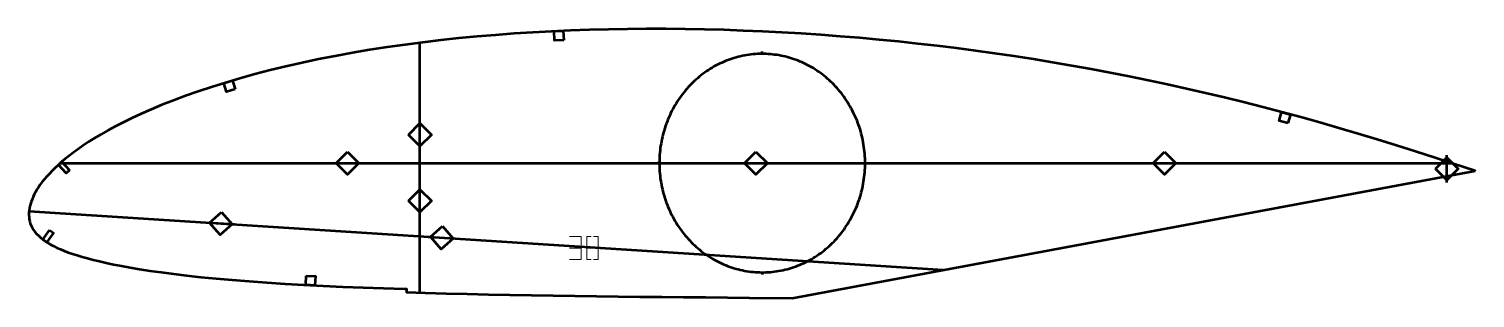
# Model space of a CAD drawing. Header units: metres. Extents: x 9 to 643, y 141 to 259.
import ezdxf

# ---------------------------------------------------------------- set-up
doc = ezdxf.new("R2010")
doc.units = ezdxf.units.M
doc.layers.add('Layer', color=1, linetype='Continuous', lineweight=50)
doc.layers.add('NumLabel', color=1, linetype='Continuous', lineweight=15)

msp = doc.modelspace()

# ---------------------------------------------------------------- linework, layer by layer
at = {"layer": 'Layer', "color": 7}
for p, q in [((180.76, 143.23), (180.76, 252.7)), ((180.76, 206.44), (180.76, 218.44)), ((630.76, 191.49), (630.76, 203.49)), ((23.17, 200), (632.84, 200)), ((143.01, 200), (155.01, 200)), ((322.01, 200), (334.01, 200)), ((501.01, 200), (513.01, 200)), ((630.76, 194.29), (630.76, 200.68)), ((180.76, 177.49), (180.76, 189.49)), ((9.49, 178.98), (410.04, 153.21)), ((87.51, 173.96), (99.48, 173.19)), ((184.4, 167.73), (196.38, 166.96))]:
    msp.add_line(p, q, dxfattribs=at)
at = {"layer": 'Layer'}
for p, q in [((330.76, 247.84), (330.76, 248.84)), ((285.69, 200), (284.69, 200)), ((375.84, 200), (376.84, 200)), ((330.76, 152.16), (330.76, 151.16))]:
    msp.add_line(p, q, dxfattribs=at)
for points in [[(643.12, 196.59), (643.12, 196.59), (642.65, 196.75), (634.08, 199.59), (625.56, 202.38), (617.08, 205.1), (608.63, 207.76), (600.21, 210.36), (591.82, 212.88), (583.44, 215.34), (575.08, 217.73), (566.73, 220.05), (558.39, 222.31), (550.05, 224.5), (541.71, 226.62), (533.37, 228.67), (525.03, 230.66), (516.68, 232.57), (508.33, 234.42), (499.97, 236.21), (491.6, 237.92), (483.22, 239.57), (474.83, 241.15), (466.43, 242.66), (458.02, 244.11), (449.61, 245.48), (441.18, 246.79), (432.75, 248.03), (424.31, 249.2), (415.86, 250.3), (407.4, 251.34), (398.92, 252.31), (390.43, 253.21), (381.93, 254.04), (373.42, 254.81), (364.91, 255.51), (356.39, 256.14), (347.88, 256.71), (339.37, 257.21), (330.86, 257.64), (322.36, 258), (313.88, 258.3), (305.41, 258.52), (296.95, 258.67), (288.51, 258.75), (280.1, 258.76), (271.71, 258.69), (263.34, 258.55), (255.01, 258.34), (246.71, 258.05), (238.45, 257.68), (230.22, 257.23), (222.04, 256.71), (213.91, 256.1), (205.83, 255.42), (197.81, 254.65), (189.85, 253.8), (181.95, 252.86), (174.13, 251.84), (166.38, 250.73), (158.72, 249.54), (151.16, 248.26), (143.69, 246.9), (136.34, 245.45), (129.11, 243.93), (122.04, 242.32), (115.12, 240.65), (108.38, 238.9), (101.83, 237.09), (95.51, 235.23), (89.41, 233.32), (83.57, 231.38), (78, 229.41), (72.72, 227.43), (67.72, 225.46), (63.04, 223.5), (58.65, 221.56), (54.56, 219.66), (50.76, 217.81), (47.24, 215.99), (43.97, 214.23), (40.96, 212.52), (38.17, 210.86), (35.59, 209.25), (33.21, 207.68), (31, 206.17), (28.97, 204.69), (27.08, 203.25), (25.34, 201.86), (23.72, 200.49), (22.23, 199.16), (20.85, 197.85), (19.57, 196.56), (18.37, 195.3), (17.25, 194.08), (16.21, 192.9), (15.26, 191.75), (14.39, 190.62), (13.61, 189.51), (12.91, 188.41), (12.28, 187.32), (11.72, 186.23), (11.22, 185.16), (10.78, 184.11), (10.4, 183.08), (10.08, 182.08), (9.83, 181.09), (9.64, 180.13), (9.51, 179.18), (9.44, 178.16), (9.43, 177.31), (9.47, 176.37), (9.59, 175.43), (9.77, 174.5), (10.04, 173.58), (10.4, 172.66), (10.86, 171.75), (11.42, 170.84), (12.06, 169.96), (12.78, 169.09), (13.58, 168.24), (14.47, 167.42), (15.45, 166.62), (16.53, 165.85), (17.69, 165.1), (18.94, 164.36), (20.29, 163.64), (21.72, 162.94), (23.26, 162.25), (24.91, 161.58), (26.67, 160.92), (28.56, 160.27), (30.59, 159.62), (32.76, 158.97), (35.11, 158.32), (37.63, 157.66), (40.36, 157), (43.31, 156.34), (46.52, 155.66), (50.01, 154.98), (53.81, 154.29), (57.95, 153.59), (62.48, 152.89), (67.4, 152.18), (72.75, 151.48), (78.54, 150.79), (84.76, 150.11), (91.41, 149.45), (98.46, 148.82), (105.88, 148.23), (113.62, 147.67), (121.64, 147.16), (129.91, 146.69), (138.39, 146.26), (147.05, 145.88), (155.87, 145.53), (164.84, 145.23), (173.95, 144.94), (174.91, 144.91), (174.87, 143.41), (183.09, 143.16), (192.29, 142.9), (201.53, 142.68), (210.83, 142.5), (220.22, 142.34), (229.68, 142.18), (239.16, 142.02), (248.66, 141.87), (258.13, 141.72), (267.61, 141.6), (277.13, 141.5), (286.69, 141.42), (296.29, 141.33), (305.91, 141.24), (315.54, 141.15), (325.16, 141.06), (343.88, 140.9), (643.12, 196.59)], [(375.84, 200), (375.83, 201.01), (375.8, 202.01), (375.75, 203.01), (375.68, 204.02), (375.59, 205.02), (375.48, 206.02), (375.35, 207.01), (375.2, 208), (375.03, 208.99), (374.85, 209.98), (374.64, 210.96), (374.41, 211.94), (374.17, 212.91), (373.9, 213.87), (373.62, 214.83), (373.31, 215.78), (372.99, 216.73), (372.65, 217.67), (372.29, 218.6), (371.92, 219.52), (371.52, 220.43), (371.11, 221.34), (370.67, 222.23), (370.23, 223.12), (369.76, 223.99), (369.28, 224.86), (368.77, 225.71), (368.26, 226.55), (367.72, 227.38), (367.17, 228.2), (366.61, 229.01), (366.02, 229.8), (365.43, 230.58), (364.81, 231.35), (364.19, 232.1), (363.54, 232.84), (362.89, 233.56), (362.21, 234.27), (361.53, 234.96), (360.83, 235.64), (360.12, 236.31), (359.39, 236.95), (358.65, 237.58), (357.9, 238.2), (357.14, 238.79), (356.37, 239.37), (355.58, 239.94), (354.79, 240.48), (353.98, 241.01), (353.16, 241.52), (352.34, 242.01), (351.5, 242.48), (350.65, 242.93), (349.8, 243.37), (348.94, 243.78), (348.07, 244.18), (347.19, 244.55), (346.3, 244.91), (345.41, 245.25), (344.51, 245.56), (343.61, 245.86), (342.69, 246.13), (341.78, 246.39), (340.86, 246.63), (339.93, 246.84), (339, 247.04), (338.07, 247.21), (337.13, 247.36), (336.19, 247.49), (335.25, 247.6), (334.31, 247.69), (333.36, 247.76), (332.42, 247.81), (331.47, 247.84), (330.52, 247.84), (329.58, 247.82), (328.63, 247.79), (327.69, 247.73), (326.74, 247.65), (325.8, 247.55), (324.86, 247.43), (323.92, 247.29), (322.99, 247.12), (322.05, 246.94), (321.13, 246.74), (320.2, 246.51), (319.29, 246.27), (318.37, 246), (317.46, 245.71), (316.56, 245.41), (315.67, 245.08), (314.78, 244.73), (313.9, 244.37), (313.02, 243.98), (312.15, 243.57), (311.3, 243.15), (310.45, 242.71), (309.6, 242.24), (308.77, 241.76), (307.95, 241.26), (307.14, 240.75), (306.34, 240.21), (305.55, 239.66), (304.77, 239.09), (304, 238.5), (303.24, 237.89), (302.5, 237.27), (301.77, 236.63), (301.05, 235.98), (300.34, 235.31), (299.65, 234.62), (298.97, 233.92), (298.31, 233.2), (297.66, 232.47), (297.02, 231.72), (296.4, 230.97), (295.8, 230.19), (295.21, 229.41), (294.63, 228.61), (294.07, 227.79), (293.53, 226.97), (293, 226.13), (292.5, 225.29), (292, 224.43), (291.53, 223.56), (291.07, 222.68), (290.63, 221.79), (290.21, 220.89), (289.8, 219.98), (289.42, 219.06), (289.05, 218.13), (288.7, 217.2), (288.37, 216.26), (288.06, 215.31), (287.76, 214.35), (287.49, 213.39), (287.23, 212.42), (286.99, 211.45), (286.78, 210.47), (286.58, 209.49), (286.4, 208.5), (286.24, 207.51), (286.1, 206.51), (285.99, 205.52), (285.89, 204.52), (285.81, 203.52), (285.75, 202.51), (285.71, 201.51), (285.69, 200.5), (285.69, 199.5), (285.71, 198.49), (285.75, 197.49), (285.81, 196.48), (285.89, 195.48), (285.99, 194.48), (286.1, 193.49), (286.24, 192.49), (286.4, 191.5), (286.58, 190.51), (286.78, 189.53), (286.99, 188.55), (287.23, 187.58), (287.49, 186.61), (287.76, 185.65), (288.06, 184.69), (288.37, 183.74), (288.7, 182.8), (289.05, 181.87), (289.42, 180.94), (289.8, 180.02), (290.21, 179.11), (290.63, 178.21), (291.07, 177.32), (291.53, 176.44), (292, 175.57), (292.5, 174.71), (293, 173.87), (293.53, 173.03), (294.07, 172.21), (294.63, 171.39), (295.21, 170.59), (295.8, 169.81), (296.4, 169.03), (297.02, 168.28), (297.66, 167.53), (298.31, 166.8), (298.97, 166.08), (299.65, 165.38), (300.34, 164.69), (301.05, 164.02), (301.77, 163.37), (302.5, 162.73), (303.24, 162.11), (304, 161.5), (304.77, 160.91), (305.55, 160.34), (306.34, 159.79), (307.14, 159.25), (307.95, 158.74), (308.77, 158.24), (309.6, 157.76), (310.45, 157.29), (311.3, 156.85), (312.15, 156.43), (313.02, 156.02), (313.9, 155.63), (314.78, 155.27), (315.67, 154.92), (316.56, 154.59), (317.46, 154.29), (318.37, 154), (319.29, 153.73), (320.2, 153.49), (321.13, 153.26), (322.05, 153.06), (322.99, 152.88), (323.92, 152.71), (324.86, 152.57), (325.8, 152.45), (326.74, 152.35), (327.69, 152.27), (328.63, 152.21), (329.58, 152.18), (330.52, 152.16), (331.47, 152.16), (332.42, 152.19), (333.36, 152.24), (334.31, 152.31), (335.25, 152.4), (336.19, 152.51), (337.13, 152.64), (338.07, 152.79), (339, 152.96), (339.93, 153.16), (340.86, 153.37), (341.78, 153.61), (342.69, 153.87), (343.61, 154.14), (344.51, 154.44), (345.41, 154.75), (346.3, 155.09), (347.19, 155.45), (348.07, 155.82), (348.94, 156.22), (349.8, 156.63), (350.65, 157.07), (351.5, 157.52), (352.34, 157.99), (353.16, 158.48), (353.98, 158.99), (354.79, 159.52), (355.58, 160.06), (356.37, 160.63), (357.14, 161.21), (357.9, 161.8), (358.65, 162.42), (359.39, 163.05), (360.12, 163.69), (360.83, 164.36), (361.53, 165.04), (362.21, 165.73), (362.89, 166.44), (363.54, 167.16), (364.19, 167.9), (364.81, 168.65), (365.43, 169.42), (366.02, 170.2), (366.61, 170.99), (367.17, 171.8), (367.72, 172.62), (368.26, 173.45), (368.77, 174.29), (369.28, 175.14), (369.76, 176.01), (370.23, 176.88), (370.67, 177.77), (371.11, 178.66), (371.52, 179.57), (371.92, 180.48), (372.29, 181.4), (372.65, 182.33), (372.99, 183.27), (373.31, 184.22), (373.62, 185.17), (373.9, 186.13), (374.17, 187.09), (374.41, 188.06), (374.64, 189.04), (374.85, 190.02), (375.03, 191.01), (375.2, 192), (375.35, 192.99), (375.48, 193.98), (375.59, 194.98), (375.68, 195.98), (375.75, 196.99), (375.8, 197.99), (375.83, 198.99), (375.84, 200)]]:
    msp.add_lwpolyline(points, close=True, dxfattribs=at)
for points in [[(243.78, 253.91), (239.78, 253.74), (239.6, 257.73), (243.6, 257.91), (243.78, 253.91)], [(99.78, 232.32), (95.94, 231.19), (94.81, 235.02), (98.65, 236.15), (99.78, 232.32)], [(561.13, 217.43), (557.27, 218.47), (558.32, 222.33), (562.18, 221.29), (561.13, 217.43)], [(175.76, 212.44), (180.76, 217.44), (185.76, 212.44), (180.76, 207.44), (175.76, 212.44)], [(149.01, 205), (154.01, 200), (149.01, 195), (144.01, 200), (149.01, 205)], [(328.01, 205), (333.01, 200), (328.01, 195), (323.01, 200), (328.01, 205)], [(507.01, 205), (512.01, 200), (507.01, 195), (502.01, 200), (507.01, 205)], [(27.18, 196.88), (25.69, 195.54), (22.35, 199.26), (23.84, 200.6), (27.18, 196.88)], [(625.76, 197.49), (630.76, 202.49), (635.76, 197.49), (630.76, 192.49), (625.76, 197.49)], [(175.76, 183.49), (180.76, 188.49), (185.76, 183.49), (180.76, 178.49), (175.76, 183.49)], [(93.82, 178.56), (98.49, 173.25), (93.18, 168.58), (88.51, 173.9), (93.82, 178.56)], [(190.71, 172.33), (195.38, 167.02), (190.07, 162.35), (185.4, 167.66), (190.71, 172.33)], [(18.51, 170.58), (20.13, 169.42), (17.21, 165.36), (15.59, 166.52), (18.51, 170.58)], [(130.96, 150.64), (134.95, 150.44), (134.75, 146.45), (130.76, 146.65), (130.96, 150.64)]]:
    msp.add_lwpolyline(points, dxfattribs=at)
at = {"layer": 'NumLabel', "color": 1}
for points in [[(246.35, 167.79), (251.35, 167.79), (251.35, 162.79), (246.35, 162.79), (251.35, 162.79), (251.35, 157.79), (246.35, 157.79)], [(255.85, 167.79), (253.85, 167.79), (253.85, 157.79), (255.85, 157.79)], [(256.85, 157.79), (258.85, 157.79), (258.85, 167.79), (256.85, 167.79)], [(253.85, 162.79), (255.85, 162.79)], [(256.85, 162.79), (258.85, 162.79)]]:
    msp.add_lwpolyline(points, dxfattribs=at)

doc.saveas('drawing.dxf')
